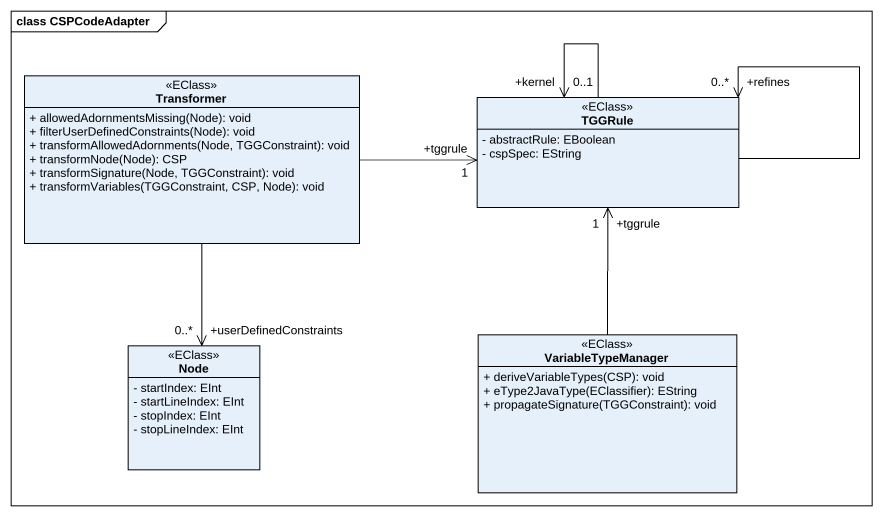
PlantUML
@startuml
mainframe class CSPCodeAdapter
hide circle
hide empty members
skinparam classAttributeIconSize 0
class Transformer <<EClass>> {
  + allowedAdornmentsMissing(Node): void
  + filterUserDefinedConstraints(Node): void
  + transformAllowedAdornments(Node, TGGConstraint): void
  + transformNode(Node): CSP
  + transformSignature(Node, TGGConstraint): void
  + transformVariables(TGGConstraint, CSP, Node): void
}
class TGGRule <<EClass>> {
  - abstractRule: EBoolean
  - cspSpec: EString
}
class "Node" as Node_ <<EClass>> {
  - startIndex: EInt
  - startLineIndex: EInt
  - stopIndex: EInt
  - stopLineIndex: EInt
}
class VariableTypeManager <<EClass>> {
  + deriveVariableTypes(CSP): void
  + eType2JavaType(EClassifier): EString
  + propagateSignature(TGGConstraint): void
}
Transformer -right-> "+tggrule\n1" TGGRule
Transformer --> "+userDefinedConstraints\n0..*" Node_
TGGRule --> "+refines\n0..*" TGGRule
TGGRule --> "+kernel\n0..1" TGGRule
VariableTypeManager -up-> "+tggrule\n1" TGGRule
@enduml
